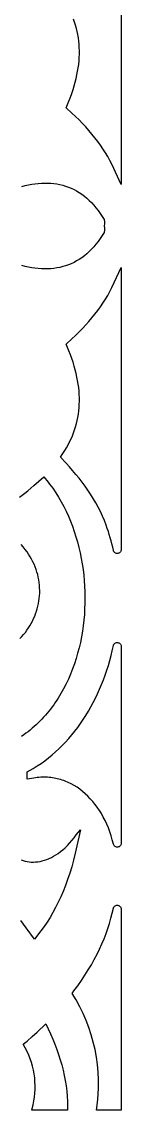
# Model space of a CAD drawing. Extents: x -280 to 280, y -610 to 610.
# Drawn here: x -112.5 to -100, y 230 to 367.1 of the extents above; entities that cross this region are included whole.
import ezdxf

# ---------------------------------------------------------------- set-up
doc = ezdxf.new("R2010")
doc.units = 0
doc.layers.add('LAYER_1', color=18, linetype='CONTINUOUS')

msp = doc.modelspace()

# ---------------------------------------------------------------- linework, layer by layer
at = {"layer": 'LAYER_1'}
for points in [[(-100, 382.11), (-100, 346.61), (-101.18, 349.14), (-101.43, 349.63), (-101.7, 350.12), (-101.99, 350.6), (-102.3, 351.08), (-102.62, 351.55), (-102.96, 352.02), (-103.31, 352.48), (-103.68, 352.94), (-104.07, 353.39), (-104.47, 353.84), (-104.89, 354.28), (-105.31, 354.73), (-105.76, 355.16), (-106.21, 355.6), (-106.94, 356.27), (-106.59, 357.1), (-106.4, 357.59), (-106.23, 358.07), (-106.06, 358.55), (-105.92, 359.02), (-105.79, 359.48), (-105.67, 359.94), (-105.57, 360.4), (-105.48, 360.85), (-105.41, 361.29), (-105.35, 361.73), (-105.3, 362.16), (-105.27, 362.59), (-105.26, 363.02), (-105.26, 363.44), (-105.27, 363.86), (-105.3, 364.27), (-105.34, 364.67), (-105.39, 365.08), (-105.46, 365.48), (-105.54, 365.87), (-105.63, 366.26), (-105.74, 366.65), (-105.86, 367.04), (-106, 367.42)], [(-112.52, 346.36), (-112.09, 346.47), (-111.67, 346.56), (-111.26, 346.63), (-110.85, 346.69), (-110.44, 346.74), (-110.04, 346.76), (-109.64, 346.78), (-109.24, 346.77), (-108.86, 346.75), (-108.47, 346.71), (-108.09, 346.66), (-107.72, 346.59), (-107.35, 346.5), (-106.99, 346.39), (-106.64, 346.26), (-106.29, 346.12), (-105.94, 345.96), (-105.61, 345.78), (-105.28, 345.58), (-104.96, 345.36), (-104.64, 345.13), (-104.34, 344.87), (-104.04, 344.6), (-103.74, 344.31), (-103.46, 344), (-103.18, 343.67), (-102.92, 343.33), (-102.65, 342.96), (-102.4, 342.58), (-102.16, 342.18), (-102.09, 341.91), (-102.12, 341.78), (-102.09, 341.65), (-102.16, 341.38), (-102.16, 341.38), (-102.16, 341.38), (-102.16, 341.37), (-102.16, 341.37), (-102.16, 341.37), (-102.16, 341.37), (-102.16, 341.37), (-102.16, 341.37), (-102.09, 341.1), (-102.12, 340.97), (-102.09, 340.83), (-102.16, 340.56), (-102.4, 340.17), (-102.65, 339.79), (-102.92, 339.42), (-103.18, 339.07), (-103.46, 338.75), (-103.74, 338.44), (-104.04, 338.14), (-104.34, 337.87), (-104.64, 337.62), (-104.96, 337.38), (-105.28, 337.17), (-105.61, 336.97), (-105.94, 336.79), (-106.29, 336.62), (-106.64, 336.48), (-106.99, 336.36), (-107.35, 336.25), (-107.72, 336.16), (-108.09, 336.09), (-108.47, 336.03), (-108.86, 335.99), (-109.24, 335.97), (-109.64, 335.97), (-110.04, 335.98), (-110.44, 336.01), (-110.85, 336.05), (-111.26, 336.11), (-111.67, 336.19), (-112.09, 336.28), (-112.52, 336.39)], [(-112.8, 307.22), (-112.46, 307.47), (-112.11, 307.74), (-111.76, 308.03), (-110.99, 308.68), (-109.73, 309.76), (-109.21, 309.12), (-109.01, 308.86), (-108.81, 308.59), (-108.61, 308.33), (-108.24, 307.78), (-107.89, 307.22), (-107.55, 306.64), (-107.23, 306.05), (-106.93, 305.44), (-106.65, 304.82), (-106.38, 304.19), (-106.13, 303.55), (-105.9, 302.9), (-105.69, 302.24), (-105.5, 301.57), (-105.32, 300.89), (-105.17, 300.2), (-105.03, 299.51), (-104.91, 298.82), (-104.8, 298.12), (-104.72, 297.41), (-104.65, 296.7), (-104.61, 295.99), (-104.58, 295.28), (-104.57, 294.57), (-104.57, 293.85), (-104.6, 293.14), (-104.64, 292.43), (-104.71, 291.72), (-104.79, 291.02), (-104.89, 290.32), (-105.01, 289.62), (-105.14, 288.93), (-105.3, 288.24), (-105.48, 287.57), (-105.67, 286.89), (-105.89, 286.23), (-106.12, 285.58), (-106.37, 284.94), (-106.65, 284.31), (-106.94, 283.69), (-107.25, 283.08), (-107.58, 282.49), (-107.75, 282.2), (-107.93, 281.91), (-108.11, 281.63), (-108.3, 281.35), (-108.49, 281.07), (-108.69, 280.8), (-108.89, 280.53), (-109.1, 280.27), (-109.32, 280.01), (-109.53, 279.75), (-109.76, 279.5), (-109.98, 279.26), (-110.22, 279.02), (-110.46, 278.78), (-110.7, 278.55), (-110.95, 278.33), (-111.2, 278.11), (-111.46, 277.89), (-111.72, 277.68), (-111.99, 277.48), (-112.26, 277.28), (-112.54, 277.09)], [(-112.74, 289.4), (-112.5, 289.65), (-112.28, 289.91), (-112.06, 290.18), (-111.86, 290.46), (-111.67, 290.74), (-111.49, 291.02), (-111.32, 291.32), (-111.16, 291.61), (-111.02, 291.92), (-110.89, 292.22), (-110.77, 292.53), (-110.66, 292.85), (-110.56, 293.17), (-110.48, 293.49), (-110.41, 293.81), (-110.36, 294.14), (-110.31, 294.47), (-110.28, 294.8), (-110.26, 295.13), (-110.26, 295.46), (-110.27, 295.79), (-110.29, 296.13), (-110.32, 296.46), (-110.37, 296.79), (-110.44, 297.13), (-110.51, 297.46), (-110.6, 297.79), (-110.71, 298.11), (-110.83, 298.44), (-110.96, 298.77), (-111.11, 299.09), (-111.27, 299.41), (-111.45, 299.72), (-111.65, 300.03), (-111.85, 300.34), (-112.08, 300.64), (-112.32, 300.94), (-112.57, 301.24)], [(-112.59, 261.52), (-112.34, 261.44), (-112.09, 261.37), (-111.83, 261.32), (-111.57, 261.29), (-111.31, 261.26), (-111.04, 261.26), (-110.77, 261.27), (-110.49, 261.3), (-110.21, 261.34), (-109.93, 261.4), (-109.65, 261.48), (-109.36, 261.58), (-109.07, 261.7), (-108.78, 261.83), (-108.5, 261.99), (-108.21, 262.16), (-107.92, 262.35), (-107.63, 262.57), (-107.34, 262.8), (-107.05, 263.06), (-106.77, 263.34), (-106.49, 263.64), (-106.21, 263.96), (-105.93, 264.3), (-105.65, 264.67), (-105.13, 265.31), (-105.78, 262.37), (-106, 261.5), (-106.23, 260.66), (-106.48, 259.85), (-106.74, 259.07), (-107.02, 258.31), (-107.31, 257.57), (-107.61, 256.87), (-107.93, 256.19), (-108.26, 255.53), (-108.6, 254.89), (-108.96, 254.28), (-109.33, 253.69), (-109.71, 253.13), (-110.1, 252.58), (-110.9, 251.54), (-111.95, 252.99), (-112.63, 253.89)]]:
    msp.add_lwpolyline(points, dxfattribs=at)
for points in [[(-100, 300.63), (-100.01, 300.52), (-100.04, 300.43), (-100.08, 300.35), (-100.14, 300.28), (-100.2, 300.22), (-100.28, 300.18), (-100.36, 300.15), (-100.44, 300.13), (-100.53, 300.13), (-100.61, 300.14), (-100.7, 300.16), (-100.77, 300.21), (-100.84, 300.26), (-100.9, 300.33), (-100.95, 300.42), (-100.98, 300.52), (-101.07, 300.92), (-101.17, 301.32), (-101.27, 301.72), (-101.38, 302.11), (-101.5, 302.51), (-101.62, 302.9), (-101.75, 303.29), (-101.89, 303.67), (-102.12, 304.26), (-102.36, 304.84), (-102.62, 305.41), (-102.91, 305.97), (-103.2, 306.52), (-103.52, 307.05), (-103.85, 307.58), (-104.19, 308.1), (-104.55, 308.61), (-104.92, 309.11), (-105.31, 309.61), (-105.7, 310.09), (-106.11, 310.56), (-106.52, 311.03), (-106.94, 311.49), (-107.65, 312.24), (-107.33, 312.72), (-107.1, 313.09), (-106.88, 313.45), (-106.68, 313.82), (-106.49, 314.19), (-106.31, 314.57), (-106.15, 314.94), (-106, 315.32), (-105.86, 315.71), (-105.74, 316.09), (-105.63, 316.48), (-105.54, 316.87), (-105.46, 317.27), (-105.39, 317.67), (-105.34, 318.07), (-105.3, 318.48), (-105.27, 318.89), (-105.26, 319.31), (-105.26, 319.73), (-105.27, 320.15), (-105.3, 320.58), (-105.35, 321.01), (-105.41, 321.45), (-105.48, 321.9), (-105.57, 322.35), (-105.67, 322.8), (-105.79, 323.26), (-105.92, 323.73), (-106.06, 324.2), (-106.23, 324.68), (-106.4, 325.16), (-106.59, 325.65), (-106.94, 326.47), (-106.21, 327.15), (-105.76, 327.58), (-105.31, 328.02), (-104.89, 328.46), (-104.47, 328.91), (-104.07, 329.36), (-103.68, 329.81), (-103.31, 330.27), (-102.96, 330.73), (-102.62, 331.2), (-102.3, 331.67), (-101.99, 332.15), (-101.7, 332.63), (-101.43, 333.11), (-101.18, 333.61), (-100, 336.14)], [(-100.44, 288.91), (-100.36, 288.89), (-100.28, 288.86), (-100.2, 288.82), (-100.14, 288.76), (-100.08, 288.69), (-100.04, 288.61), (-100.01, 288.52), (-100, 288.41), (-100, 263.64), (-100.01, 263.53), (-100.04, 263.44), (-100.08, 263.36), (-100.13, 263.29), (-100.2, 263.23), (-100.27, 263.19), (-100.35, 263.16), (-100.43, 263.14), (-100.52, 263.14), (-100.6, 263.15), (-100.69, 263.17), (-100.76, 263.21), (-100.83, 263.26), (-100.89, 263.33), (-100.94, 263.41), (-100.98, 263.51), (-101.12, 264.05), (-101.27, 264.57), (-101.43, 265.07), (-101.62, 265.56), (-101.82, 266.03), (-102.03, 266.49), (-102.26, 266.93), (-102.5, 267.36), (-102.75, 267.77), (-103.02, 268.16), (-103.3, 268.54), (-103.59, 268.9), (-103.89, 269.24), (-104.2, 269.57), (-104.53, 269.87), (-104.86, 270.16), (-105.2, 270.42), (-105.56, 270.67), (-105.92, 270.9), (-106.28, 271.1), (-106.66, 271.28), (-107.05, 271.45), (-107.24, 271.52), (-107.44, 271.59), (-107.63, 271.65), (-107.83, 271.7), (-108.04, 271.75), (-108.24, 271.8), (-108.44, 271.84), (-108.65, 271.87), (-108.86, 271.9), (-109.07, 271.92), (-109.28, 271.94), (-109.49, 271.95), (-109.7, 271.95), (-109.92, 271.95), (-110.13, 271.94), (-110.35, 271.92), (-110.57, 271.9), (-110.79, 271.87), (-111.01, 271.84), (-111.82, 271.69), (-111.82, 272.63), (-111.06, 273.06), (-110.57, 273.37), (-110.09, 273.69), (-109.61, 274.02), (-109.15, 274.38), (-108.7, 274.75), (-108.26, 275.13), (-107.83, 275.53), (-107.41, 275.94), (-107, 276.37), (-106.6, 276.81), (-106.21, 277.27), (-105.84, 277.74), (-105.47, 278.22), (-105.12, 278.71), (-104.78, 279.22), (-104.45, 279.73), (-104.13, 280.26), (-103.82, 280.79), (-103.53, 281.34), (-103.25, 281.9), (-102.98, 282.46), (-102.72, 283.04), (-102.47, 283.62), (-102.24, 284.21), (-102.02, 284.81), (-101.82, 285.41), (-101.62, 286.02), (-101.44, 286.64), (-101.28, 287.26), (-101.12, 287.88), (-100.98, 288.52), (-100.95, 288.62), (-100.9, 288.71), (-100.84, 288.78), (-100.77, 288.84), (-100.7, 288.88), (-100.61, 288.9), (-100.53, 288.91)], [(-108.89, 239.62), (-108.61, 238.97), (-108.35, 238.32), (-108.1, 237.67), (-107.88, 237.01), (-107.67, 236.36), (-107.48, 235.71), (-107.32, 235.05), (-107.17, 234.39), (-107.04, 233.74), (-106.94, 233.08), (-106.86, 232.42), (-106.8, 231.76), (-106.76, 231.1), (-106.75, 230.44), (-106.76, 230.1), (-106.76, 230), (-111.26, 230), (-111.2, 230.22), (-111.08, 230.69), (-110.98, 231.17), (-110.91, 231.65), (-110.86, 232.13), (-110.83, 232.62), (-110.83, 233.11), (-110.85, 233.59), (-110.89, 234.08), (-110.95, 234.57), (-111.04, 235.05), (-111.15, 235.53), (-111.29, 236.01), (-111.45, 236.48), (-111.63, 236.95), (-111.84, 237.41), (-112.07, 237.87), (-112.33, 238.31), (-111.85, 238.71), (-111.21, 239.27), (-110.58, 239.84), (-109.48, 240.89)]]:
    msp.add_lwpolyline(points, close=True, dxfattribs=at)
msp.add_lwpolyline([(-100.44, 255.82), (-100.36, 255.8), (-100.28, 255.77), (-100.2, 255.72), (-100.13, 255.67), (-100.08, 255.6), (-100.04, 255.52), (-100.01, 255.42), (-100, 255.32), (-100, 230), (-103.09, 230, 0.181753), (-106.18, 244.72), (-105.96, 245.02), (-105.47, 245.68), (-105, 246.34), (-104.56, 247.01), (-104.14, 247.67), (-103.75, 248.33), (-103.39, 248.99), (-103.04, 249.64), (-102.72, 250.3), (-102.43, 250.95), (-102.16, 251.6), (-101.91, 252.25), (-101.68, 252.89), (-101.47, 253.53), (-101.29, 254.17), (-101.13, 254.8), (-100.98, 255.43), (-100.95, 255.53), (-100.9, 255.62), (-100.84, 255.69), (-100.77, 255.74), (-100.69, 255.78), (-100.61, 255.81), (-100.53, 255.82)], format="xyb", close=True, dxfattribs=at)

doc.saveas('drawing.dxf')
